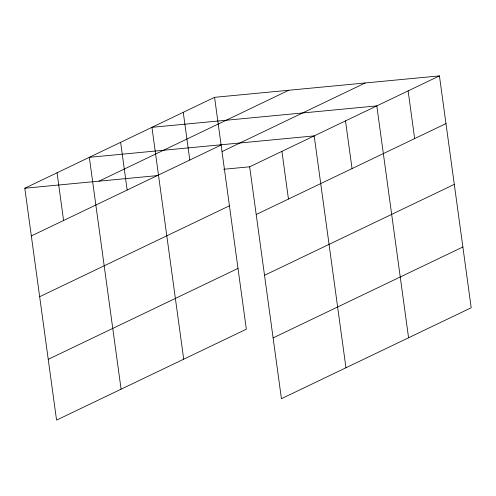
<?xml version="1.0" encoding="UTF-8"?>
<svg xmlns="http://www.w3.org/2000/svg" width="496" height="496" viewBox="0 0 496 496"><rect width="100%" height="100%" fill="white"/><g stroke="black" fill="none" stroke-linecap="round" stroke-linejoin="round"><path stroke-width="0.74" d="M214.57 97.321L246.332 329.195L56.563 420.106L24.8 188.232L214.57 97.321L439.437 75.894L471.2 307.768L281.43 398.679L249.668 166.805L439.437 75.894M99.008 181.164L288.777 90.253M31.335 235.935L221.104 145.03M222.14 151.516L365.23 82.968M39.661 296.713L229.431 205.803M256.203 214.508L445.972 123.597M48.236 359.327L238.006 268.417M264.529 275.286L454.299 184.376M273.104 337.9L462.873 246.989M24.8 188.232L157.877 175.553M223.659 169.285L249.668 166.805M408.127 90.898L414.662 138.601M408.574 337.764L376.811 105.896L151.943 127.323L183.706 359.197M345.501 120.894L352.036 168.597M345.954 367.765L314.191 135.898L89.323 157.325L121.086 389.193M281.926 151.354L288.461 199.057M183.26 112.325L189.794 160.028M120.633 142.327L127.168 190.03M57.059 172.782L63.593 220.484"/></g></svg>
